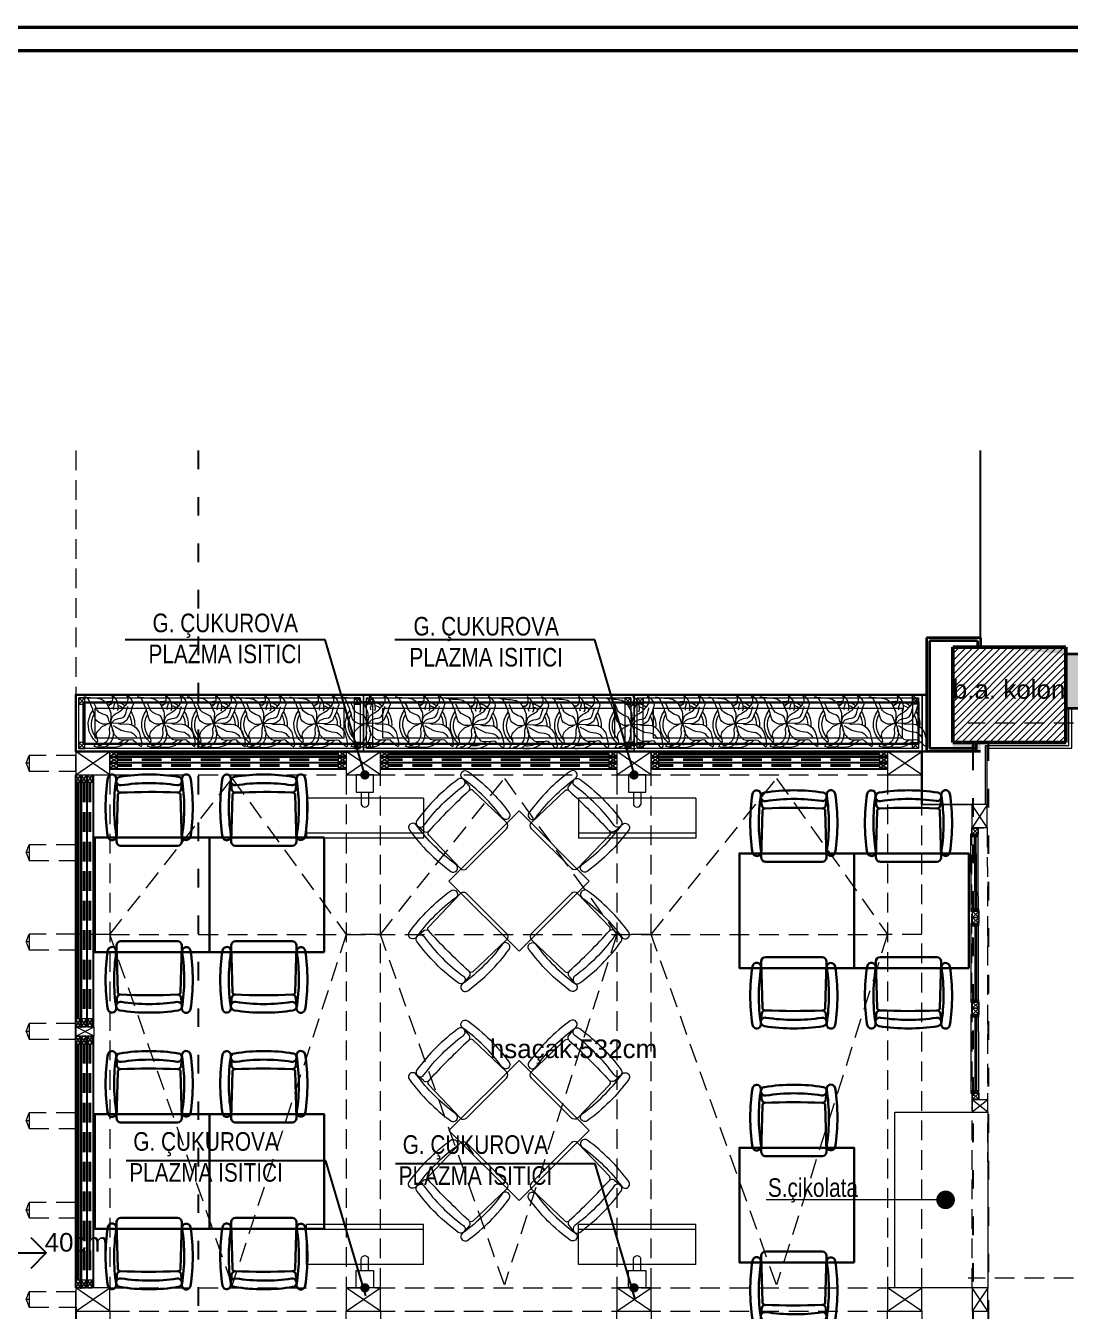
# Model space of a CAD drawing. Header units: millimetres. Extents: x 54215 to 67697, y 23496 to 56611.
# Drawn here: x 55730 to 56404, y 45023 to 45853 of the extents above; entities that cross this region are included whole.
import ezdxf

# ---------------------------------------------------------------- set-up
doc = ezdxf.new("R2010")
doc.units = ezdxf.units.MM
doc.linetypes.add('ACAD_ISO03W100', pattern=[30, 12, -18])
doc.linetypes.add('DASHED', pattern=[19.05, 12.7, -6.35])
for name, color, linetype, lineweight in [('- 0.09', 9, 'Continuous', 9), ('- 0.25', 43, 'Continuous', 25), ('- 0.35', 3, 'Continuous', 35), ('- 0.50', 30, 'Continuous', 50), ('b_ince', 87, 'Continuous', 15), ('no3_cam gorunus on', 142, 'Continuous', 15), ('no3_cam kesit arka', 141, 'Continuous', 18), ('no3_duvar kaplama', 8, 'Continuous', 0), ('no3_duvar mevcut', 4, 'Continuous', 35), ('no3_elektrik işaretleri', 10, 'Continuous', 0), ('no3_kutu profil gorunus', 8, 'Continuous', 0), ('no3_kutuprofil kesit', 74, 'Continuous', 18), ('no3_paslanmaz gorunus arka', 173, 'Continuous', 13), ('no3_tefriş izdüşüm', 87, 'Continuous', 15), ('no3_yazı sıhhi tesisat', 172, 'Continuous', 0), ('no3_yazı tefriş', 152, 'Continuous', 0), ('t_tefriş', 206, 'Continuous', 30)]:
    doc.layers.add(name, color=color, linetype=linetype, lineweight=lineweight)
doc.layers.add('0 rölöve', color=7, linetype='Continuous', true_color=0xf1380e)
for name, color, linetype, lineweight, true_color in [('no3_ahsap kesit on', 7, 'Continuous', 20, 0xfca103), ('no3_alçıpan kesit', 7, 'Continuous', 20, 0xf5003d), ('no3_doğrama kesit', 7, 'Continuous', 18, 0x35355a), ('no3_sandalye masa', 7, 'Continuous', 15, 0x9e0025)]:
    doc.layers.add(name, color=color, linetype=linetype, lineweight=lineweight, true_color=true_color)
doc.layers.add('SIH', color=4, linetype='Continuous')
doc.styles.get("Standard").update_dxf_attribs({"font": 'arial.ttf'})
doc.styles.add('YAZI', font='arial.ttf', dxfattribs={"width": 0.8, "height": 0.6})

# ---------------------------------------------------------------- blocks, each defined once
blk = doc.blocks.new('K-BKLEME')
for p, q in [((-25.7, 45.2), (-26.1, 50.8)), ((25.5, 45.3), (26, 50.9)), ((-25.1, 40.5), (-26, 3.5)), ((26, 3.5), (25, 40.6)), ((-22.5, 0), (22.5, 0))]:
    blk.add_line(p, q)
for points in [[(-26.2, 8.5, -0.077504), (-26.3, 53, 1), (-33, 54, 0.077504), (-33, 7.4, 1)], [(-22.3, 48.3, -0.077504), (22.2, 48.4, 1), (23.2, 55.1, 0.077504), (-23.4, 55.1, 1)], [(26.2, 8.6, 0.077504), (26.1, 53.1, -1), (32.9, 54.1, -0.077504), (32.9, 7.5, -1)]]:
    blk.add_lwpolyline(points, format="xyb", close=True)
for centre, radius, start, end in [((-22.7, 45.5), 3, 184.6945, 272.6484), ((-23.1, 40.4), 2, 92.7197, 178.6168), ((0.1, -459.8), 502.8, 87.4515, 92.6484), ((22.5, 45.5), 3, 267.5228, 355.4767), ((23, 40.5), 2, 1.5543, 87.4515), ((-22.5, 3.5), 3.5, 180.0856, 270.0856), ((22.5, 3.5), 3.5, 270.0856, 0.0856)]:
    blk.add_arc(centre, radius, start, end)
blk = doc.blocks.new('cicek9')
at = {"linetype": 'Continuous'}
for p, q in [((-0.271, 0.123), (-0.274, 0.106)), ((-0.262, 0.141), (-0.271, 0.123)), ((-0.262, 0.123), (-0.262, 0.141)), ((-0.256, 0.106), (-0.262, 0.123)), ((-0.274, 0.106), (-0.274, 0.07)), ((-0.274, 0.07), (-0.271, 0.052)), ((-0.271, 0.052), (-0.262, 0.035)), ((-0.262, 0.035), (-0.244, 0.023)), ((-0.241, 0.085), (-0.256, 0.106)), ((-0.244, 0.023), (-0.226, 0.008)), ((-0.22, 0.073), (-0.241, 0.085)), ((-0.226, 0.008), (-0.209, -0.004)), ((-0.203, 0.067), (-0.22, 0.073)), ((-0.185, 0.064), (-0.203, 0.067)), ((-0.164, 0.058), (-0.185, 0.064)), ((-0.147, 0.052), (-0.164, 0.058)), ((-0.129, 0.055), (-0.147, 0.052)), ((-0.111, 0.055), (-0.129, 0.055)), ((-0.09, 0.058), (-0.111, 0.055)), ((-0.07, 0.058), (-0.09, 0.058)), ((-0.079, -0.042), (-0.008, 0.005)), ((-0.052, 0.055), (-0.07, 0.058)), ((-0.034, 0.044), (-0.052, 0.055)), ((-0.016, 0.029), (-0.034, 0.044)), ((-0.002, 0.011), (-0.016, 0.029)), ((-0.008, 0.005), (-0.002, 0.008)), ((-0.209, -0.004), (-0.191, -0.013)), ((-0.191, -0.013), (-0.155, -0.036)), ((-0.155, -0.036), (-0.135, -0.048)), ((-0.135, -0.048), (-0.096, -0.048)), ((-0.096, -0.048), (-0.079, -0.042))]:
    blk.add_line(p, q, dxfattribs=at)
for points in [[(-0.002, 0.008), (-0.011, 0.026), (-0.04, 0.061), (-0.055, 0.082), (-0.061, 0.1), (-0.064, 0.117), (-0.07, 0.135), (-0.07, 0.153), (-0.073, 0.171), (-0.067, 0.206), (-0.058, 0.224), (-0.052, 0.241), (-0.016, 0.277), (0.001, 0.289), (0.019, 0.304), (0.022, 0.306)], [(0.004, 0.014), (0.001, 0.032), (-0.011, 0.067), (-0.011, 0.085), (-0.002, 0.103), (0.01, 0.12), (0.028, 0.156), (0.031, 0.174), (0.031, 0.191), (0.025, 0.209), (0.019, 0.244), (0.019, 0.25)], [(0.022, 0.306), (0.04, 0.321), (0.043, 0.324)], [(0.028, 0.026), (0.046, 0.035), (0.063, 0.047), (0.075, 0.067), (0.084, 0.085), (0.09, 0.103), (0.09, 0.12), (0.078, 0.156), (0.069, 0.174), (0.066, 0.191), (0.057, 0.209), (0.052, 0.244), (0.046, 0.262), (0.04, 0.298), (0.04, 0.315), (0.049, 0.333), (0.063, 0.345)], [(-0.117, 0.07), (-0.135, 0.082), (-0.147, 0.103), (-0.155, 0.12), (-0.161, 0.138), (-0.164, 0.156), (-0.164, 0.177), (-0.161, 0.194), (-0.152, 0.212), (-0.149, 0.194), (-0.135, 0.177), (-0.117, 0.159), (-0.099, 0.153), (-0.081, 0.15), (-0.079, 0.15)], [(-0.093, 0.094), (-0.099, 0.112), (-0.117, 0.123), (-0.135, 0.138), (-0.147, 0.153)], [(-0.011, 0.011), (-0.046, 0.017), (-0.064, 0.014), (-0.084, 0.008), (-0.102, -0.001), (-0.12, -0.007), (-0.138, -0.007), (-0.155, 0.002), (-0.173, 0.014), (-0.191, 0.029), (-0.209, 0.041), (-0.212, 0.047)], [(0.241, -0.072), (0.223, -0.063), (0.205, -0.06), (0.188, -0.054), (0.179, -0.036), (0.167, -0.001), (0.149, 0.014), (0.131, 0.023), (0.078, 0.032), (0.043, 0.026), (0.025, 0.026), (0.004, 0.014), (-0.005, 0.008)], [(0.001, 0.008), (0.007, -0.013), (0.025, -0.066), (0.055, -0.101), (0.072, -0.116), (0.09, -0.125), (0.108, -0.131), (0.128, -0.134), (0.146, -0.137), (0.167, -0.131), (0.185, -0.122), (0.202, -0.107), (0.223, -0.092), (0.238, -0.075), (0.241, -0.072)], [(0.004, 0.011), (0.022, -0.007), (0.04, -0.021), (0.063, -0.057), (0.081, -0.075), (0.099, -0.089), (0.117, -0.098), (0.134, -0.101), (0.188, -0.101), (0.205, -0.089), (0.205, -0.086)], [(-0.055, -0.027), (-0.07, -0.045), (-0.123, -0.081), (-0.141, -0.098), (-0.155, -0.119), (-0.164, -0.154), (-0.164, -0.199), (-0.152, -0.234), (-0.144, -0.252), (-0.138, -0.27), (-0.12, -0.305), (-0.105, -0.317)], [(-0.008, -0.018), (-0.016, -0.039), (-0.043, -0.092), (-0.055, -0.11), (-0.073, -0.128), (-0.09, -0.143), (-0.105, -0.16), (-0.114, -0.178), (-0.117, -0.196), (-0.12, -0.216), (-0.117, -0.228)], [(-0.105, -0.32), (-0.096, -0.299), (-0.093, -0.281), (-0.081, -0.246), (-0.081, -0.228), (-0.064, -0.213), (-0.046, -0.205), (0.007, -0.169), (0.022, -0.151), (0.025, -0.134), (0.028, -0.113), (0.031, -0.095), (0.028, -0.078), (0.025, -0.057), (0.022, -0.045)]]:
    blk.add_lwpolyline(points, dxfattribs=at)
for radius, start, end in [(0.209, 139.964, 161.4683), (0.209, 109.0007, 126.8665), (0.181, 113.3714, 122.6233), (0.209, 343.7977, 72.6985), (0.181, 349.1696, 66.1695), (0.181, 144.587, 160.5864), (0.209, 180.9322, 220.3045), (0.181, 186.2472, 216.0298), (0.209, 257.5002, 320.8039), (0.181, 266.71, 312.8028)]:
    blk.add_arc((0, 0), radius, start, end, dxfattribs=at)
blk = doc.blocks.new('plan girişblok')
at = {"layer": '- 0.09'}
h = blk.add_hatch(dxfattribs=at)
h.set_pattern_fill('ANSI31', color=256)
h.set_pattern_definition([(45, (2446.458, 1691.4684), (-2.245064, 2.245064), [])])
h.paths.add_polyline_path([(3742.07, 3361.46), (3669.07, 3361.46), (3669.07, 3299.96), (3742.07, 3299.96)])
h.paths.add_polyline_path([(4427.57, 3356.96), (4354.07, 3356.96), (4354.07, 3295.46), (4427.57, 3295.46)])
h.paths.add_polyline_path([(5009.07, 3355.96), (4935.57, 3355.96), (4935.57, 3294.46), (5009.07, 3294.46)])
h.paths.add_polyline_path([(5006.07, 2568.46), (4933.07, 2568.46), (4933.07, 2506.96), (5006.07, 2506.96)])
h.paths.add_polyline_path([(4427.57, 2569.46), (4354.57, 2569.46), (4354.57, 2507.96), (4427.57, 2507.96)])
h.paths.add_polyline_path([(3742.07, 2563.46), (3669.07, 2563.46), (3669.07, 2501.96), (3742.07, 2501.96)])
at = {"layer": 'no3_duvar kaplama'}
h = blk.add_hatch(color=256, dxfattribs=at)
h.dxf.hatch_style = 1
h.paths.add_polyline_path([(3669.07, 2563.46), (3687.07, 2563.46), (3669.07, 2563.46), (3669.07, 2501.96), (3687.07, 2501.96), (5226.73, 2507.87), (5230.28, 3355.96), (3742.07, 3356.96), (3687.07, 3361.46), (3669.07, 3361.46), (3669.07, 3293.96), (3687.07, 3293.96), (3687.07, 3299.96), (3669.07, 3299.96), (3669.07, 3361.46), (3742.07, 3361.46), (3742.07, 3321.96), (4354.07, 3321.96), (4354.07, 3356.96), (4427.57, 3356.96), (4427.57, 3322.96), (4935.57, 3322.96), (4935.57, 3355.96), (5009.07, 3355.96), (5009.07, 3318.96), (5144.57, 3318.96), (5144.57, 3310.46), (5191.07, 3310.46), (5191.07, 2572.96), (5169.13, 2572.96), (5169.13, 2538.46), (5006.07, 2538.46), (5006.07, 2506.96), (4933.07, 2506.96), (4933.07, 2538.46), (4427.57, 2538.46), (4427.57, 2507.96), (4354.57, 2507.96), (4354.57, 2538.46), (3742.07, 2538.46), (3742.07, 2501.96), (3669.07, 2501.96)])
h.paths.add_polyline_path([(5191.07, 2684.86), (5191.07, 2661.57), (5203.3, 2661.57), (5203.3, 2684.86)], flags=17)
at = {"layer": '- 0.35'}
for p, q in [((3687.07, 3367.46), (3652.07, 3367.46)), ((3652.07, 3367.46), (3652.07, 3293.96)), ((3685.07, 3365.46), (3654.07, 3365.46)), ((3654.07, 3365.46), (3654.07, 3295.96)), ((3685.07, 3365.46), (3685.07, 3361.46)), ((3687.07, 3367.46), (3687.07, 3361.46)), ((3687.07, 3293.96), (3652.07, 3293.96)), ((3685.07, 3295.96), (3654.07, 3295.96)), ((3682.24, 3299.96), (3682.24, 3295.96)), ((3682.24, 3293.96), (3682.24, 3297.96)), ((3684.24, 3299.96), (3684.24, 3293.96))]:
    blk.add_line(p, q, dxfattribs=at)
at = {"layer": '- 0.50'}
for p, q in [((3742.07, 3361.46), (3669.07, 3361.46)), ((3669.07, 3299.96), (3669.07, 3361.46)), ((3742.07, 3299.96), (3742.07, 3361.46)), ((3742.07, 3299.96), (3742.07, 3361.46)), ((3742.07, 3299.96), (3669.07, 3299.96)), ((3742.07, 3299.96), (3669.07, 3299.96))]:
    blk.add_line(p, q, dxfattribs=at)
for p, q in [((3649.07, 3259.96), (3649.07, 3293.96)), ((3125.07, 3290.96), (3125.07, 3290.16)), ((3299.74, 3290.96), (3299.74, 3290.16)), ((3474.4, 3290.96), (3474.4, 3290.16)), ((3103.07, 2947.96), (3103.07, 3278.96)), ((3106.07, 3116.46), (3106.87, 3116.46)), ((3106.07, 3105.46), (3106.87, 3105.46)), ((3106.07, 2947.96), (3106.87, 2947.96)), ((3103.07, 2935.46), (3103.07, 2581.96))]:
    blk.add_line(p, q)
at = {"layer": '0 rölöve'}
for p, q in [((3687.07, 3367.46), (3687.07, 3488.29)), ((2992.4, 2970.46), (3084.07, 2970.46))]:
    blk.add_line(p, q, dxfattribs=at)
blk.add_lwpolyline([(3074.07, 2980.46), (3084.07, 2970.46), (3074.07, 2960.46)], dxfattribs=at)
at = {"layer": 'no3_ahsap kesit on'}
for points in [[(3691.4, 3297.96), (3744.07, 3297.96), (3744.07, 3321.96)], [(3691.4, 3296.16), (3745.87, 3296.16), (3745.87, 3321.96)]]:
    blk.add_lwpolyline(points, dxfattribs=at)
at = {"layer": 'no3_alçıpan kesit'}
for p, q in [((3690.2, 3259.96), (3690.2, 3297.96)), ((3690.2, 3297.96), (3691.4, 3297.96)), ((3691.4, 3259.96), (3691.4, 3297.96))]:
    blk.add_line(p, q, dxfattribs=at)
at = {"layer": 'no3_cam gorunus on'}
for p, q in [((3683.04, 3240.66), (3683.37, 3190.99)), ((3683.54, 3240.66), (3683.87, 3190.99)), ((3684.04, 3240.66), (3684.37, 3190.99)), ((3683.37, 3182.99), (3683.37, 3132.33)), ((3683.87, 3182.99), (3683.87, 3132.33)), ((3684.37, 3182.99), (3684.37, 3132.33)), ((3683.37, 3124.33), (3683.37, 3073.66)), ((3683.87, 3124.33), (3683.87, 3073.66)), ((3684.37, 3124.33), (3684.37, 3073.66))]:
    blk.add_line(p, q, dxfattribs=at)
at = {"layer": 'no3_cam kesit arka'}
for p, q in [((3272.74, 3292.96), (3130.07, 3292.96)), ((3272.74, 3292.46), (3130.07, 3292.46)), ((3272.74, 3291.96), (3130.07, 3291.96)), ((3447.4, 3292.96), (3304.74, 3292.96)), ((3447.4, 3292.46), (3304.74, 3292.46)), ((3447.4, 3291.96), (3304.74, 3291.96)), ((3622.07, 3292.96), (3479.4, 3292.96)), ((3622.07, 3292.46), (3479.4, 3292.46)), ((3622.07, 3291.96), (3479.4, 3291.96)), ((3104.07, 3273.96), (3104.07, 3121.46)), ((3104.57, 3273.96), (3104.57, 3121.46)), ((3105.07, 3273.96), (3105.07, 3121.46)), ((3104.07, 3105.46), (3104.07, 2952.96)), ((3104.57, 3105.46), (3104.57, 2952.96)), ((3105.07, 3105.46), (3105.07, 2952.96))]:
    blk.add_line(p, q, dxfattribs=at)
at = {"layer": 'no3_cam kesit arka', "linetype": 'DASHED'}
for p, q in [((3272.74, 3289.16), (3130.07, 3289.16)), ((3272.74, 3288.66), (3130.07, 3288.66)), ((3272.74, 3288.16), (3130.07, 3288.16)), ((3272.74, 3285.37), (3130.07, 3285.37)), ((3447.4, 3289.16), (3304.74, 3289.16)), ((3447.4, 3288.66), (3304.74, 3288.66)), ((3447.4, 3288.16), (3304.74, 3288.16)), ((3447.4, 3285.37), (3304.74, 3285.37)), ((3622.07, 3289.16), (3479.4, 3289.16)), ((3622.07, 3288.66), (3479.4, 3288.66)), ((3622.07, 3288.16), (3479.4, 3288.16)), ((3622.07, 3285.37), (3479.4, 3285.37)), ((3272.74, 3284.87), (3130.07, 3284.87)), ((3272.74, 3284.37), (3130.07, 3284.37)), ((3447.4, 3284.87), (3304.74, 3284.87)), ((3447.4, 3284.37), (3304.74, 3284.37)), ((3622.07, 3284.87), (3479.4, 3284.87)), ((3622.07, 3284.37), (3479.4, 3284.37)), ((3107.87, 3273.96), (3107.87, 3121.46)), ((3108.37, 3273.96), (3108.37, 3121.46)), ((3108.87, 3273.96), (3108.87, 3121.46)), ((3111.66, 3273.96), (3111.66, 3121.46)), ((3112.16, 3273.96), (3112.16, 3121.46)), ((3112.66, 3273.96), (3112.66, 3121.46)), ((3107.87, 3105.46), (3107.87, 2952.96)), ((3108.37, 3105.46), (3108.37, 2952.96)), ((3108.87, 3105.46), (3108.87, 2952.96)), ((3111.66, 3105.46), (3111.66, 2952.96)), ((3112.16, 3105.46), (3112.16, 2952.96)), ((3112.66, 3105.46), (3112.66, 2952.96))]:
    blk.add_line(p, q, dxfattribs=at)
at = {"layer": 'no3_doğrama kesit'}
blk.add_line((3688.9, 3244.66), (3683.9, 3244.66), dxfattribs=at)
at = {"layer": 'no3_duvar kaplama', "linetype": 'DASHED'}
for p, q in [((3103.07, 3488.29), (3103.07, 2375.13)), ((3125.07, 3293.96), (3627.07, 3293.96)), ((3071.07, 3286.46), (3073.07, 3291.46)), ((3073.07, 3286.46), (3071.07, 3286.46)), ((3073.07, 3286.46), (3071.07, 3286.46)), ((3071.07, 3286.46), (3073.07, 3281.46)), ((3125.07, 3278.96), (3125.07, 2947.96)), ((3125.07, 3278.96), (3627.07, 3278.96)), ((3277.74, 3278.96), (3277.74, 2947.96)), ((3299.74, 2947.96), (3299.74, 3278.96)), ((3452.4, 3278.96), (3452.4, 2947.96)), ((3474.4, 2947.96), (3474.4, 3278.96)), ((3627.07, 3278.96), (3627.07, 2947.96)), ((3649.07, 2947.96), (3649.07, 3278.96)), ((3125.07, 3175.96), (3204.13, 3276.67)), ((3204.13, 3276.67), (3277.74, 3175.96)), ((3299.74, 3175.96), (3379.79, 3276.67)), ((3379.79, 3276.67), (3452.4, 3175.96)), ((3474.4, 3175.96), (3555.46, 3276.67)), ((3555.46, 3276.67), (3627.07, 3175.96)), ((3071.07, 3228.79), (3073.07, 3233.79)), ((3073.07, 3228.79), (3071.07, 3228.79)), ((3073.07, 3228.79), (3071.07, 3228.79)), ((3071.07, 3228.79), (3073.07, 3223.79)), ((3071.07, 3171.13), (3073.07, 3176.13)), ((3073.07, 3171.13), (3071.07, 3171.13)), ((3073.07, 3171.13), (3071.07, 3171.13)), ((3071.07, 3171.13), (3073.07, 3166.13)), ((3125.07, 3175.96), (3103.07, 3175.96)), ((3125.07, 3175.96), (3627.07, 3175.96)), ((3204.1, 2949.83), (3125.07, 3175.96)), ((3277.74, 3175.96), (3204.1, 2949.83)), ((3299.74, 3175.96), (3277.74, 3175.96)), ((3379.77, 2949.83), (3299.74, 3175.96)), ((3452.4, 3175.96), (3379.77, 2949.83)), ((3474.4, 3175.96), (3452.4, 3175.96)), ((3555.44, 2949.83), (3474.4, 3175.96)), ((3627.07, 3175.96), (3555.44, 2949.83)), ((3649.07, 3175.96), (3627.07, 3175.96)), ((3071.07, 3113.46), (3073.07, 3118.46)), ((3073.07, 3113.46), (3071.07, 3113.46)), ((3073.07, 3113.46), (3071.07, 3113.46)), ((3071.07, 3113.46), (3073.07, 3108.46)), ((3071.07, 3055.79), (3073.07, 3060.79)), ((3073.07, 3055.79), (3071.07, 3055.79)), ((3073.07, 3055.79), (3071.07, 3055.79)), ((3071.07, 3055.79), (3073.07, 3050.79)), ((3071.07, 2998.13), (3073.07, 3003.13)), ((3073.07, 2998.13), (3071.07, 2998.13)), ((3073.07, 2998.13), (3071.07, 2998.13)), ((3071.07, 2998.13), (3073.07, 2993.13)), ((3071.07, 2940.46), (3073.07, 2945.46)), ((3125.07, 2947.96), (3627.07, 2947.96)), ((3073.07, 2940.46), (3071.07, 2940.46)), ((3073.07, 2940.46), (3071.07, 2940.46)), ((3071.07, 2940.46), (3073.07, 2935.46)), ((3125.07, 2932.96), (3627.07, 2932.96)), ((3125.07, 2932.96), (3125.07, 2584.46)), ((3277.74, 2584.46), (3277.74, 2932.96)), ((3299.74, 2932.96), (3299.74, 2584.46)), ((3452.4, 2584.46), (3452.4, 2932.96)), ((3474.4, 2932.96), (3474.4, 2584.46)), ((3627.07, 2584.46), (3627.07, 2932.96)), ((3649.07, 2932.96), (3649.07, 2586.46))]:
    blk.add_line(p, q, dxfattribs=at)
for points in [[(3073.07, 3281.46), (3103.07, 3281.46), (3103.07, 3291.46), (3073.07, 3291.46)], [(3073.07, 3223.79), (3103.07, 3223.79), (3103.07, 3233.79), (3073.07, 3233.79)], [(3073.07, 3166.13), (3103.07, 3166.13), (3103.07, 3176.13), (3073.07, 3176.13)], [(3073.07, 3108.46), (3103.07, 3108.46), (3103.07, 3118.46), (3073.07, 3118.46)], [(3073.07, 3050.79), (3103.07, 3050.79), (3103.07, 3060.79), (3073.07, 3060.79)], [(3073.07, 2993.13), (3103.07, 2993.13), (3103.07, 3003.13), (3073.07, 3003.13)], [(3073.07, 2935.46), (3103.07, 2935.46), (3103.07, 2945.46), (3073.07, 2945.46)]]:
    blk.add_lwpolyline(points, close=True, dxfattribs=at)
at = {"layer": 'no3_duvar mevcut'}
for p, q in [((4354.07, 3356.96), (3742.07, 3356.96)), ((3742.07, 3321.96), (4354.07, 3321.96))]:
    blk.add_line(p, q, dxfattribs=at)
at = {"layer": 'no3_kutu profil gorunus'}
for p, q in [((3109.07, 3324.71), (3109.07, 3299.96)), ((3282.74, 3324.71), (3282.74, 3299.96)), ((3277.74, 3290.86), (3125.07, 3290.86)), ((3277.74, 3290.26), (3125.07, 3290.26)), ((3125.07, 3287.16), (3130.07, 3290.16)), ((3130.07, 3287.16), (3125.07, 3290.16)), ((3277.74, 3287.06), (3125.07, 3287.06)), ((3277.74, 3286.47), (3125.07, 3286.47)), ((3125.07, 3286.37), (3130.07, 3283.37)), ((3130.07, 3286.37), (3125.07, 3283.37)), ((3277.74, 3287.16), (3272.74, 3290.16)), ((3272.74, 3287.16), (3277.74, 3290.16)), ((3277.74, 3286.37), (3272.74, 3283.37)), ((3272.74, 3286.37), (3277.74, 3283.37)), ((3452.4, 3290.86), (3299.74, 3290.86)), ((3452.4, 3290.26), (3299.74, 3290.26)), ((3299.74, 3287.16), (3304.74, 3290.16)), ((3304.74, 3287.16), (3299.74, 3290.16)), ((3452.4, 3287.06), (3299.74, 3287.06)), ((3452.4, 3286.47), (3299.74, 3286.47)), ((3299.74, 3286.37), (3304.74, 3283.37)), ((3304.74, 3286.37), (3299.74, 3283.37)), ((3452.4, 3287.16), (3447.4, 3290.16)), ((3447.4, 3287.16), (3452.4, 3290.16)), ((3452.4, 3286.37), (3447.4, 3283.37)), ((3447.4, 3286.37), (3452.4, 3283.37)), ((3627.07, 3290.86), (3474.4, 3290.86)), ((3627.07, 3290.26), (3474.4, 3290.26)), ((3474.4, 3287.16), (3479.4, 3290.16)), ((3479.4, 3287.16), (3474.4, 3290.16)), ((3627.07, 3287.06), (3474.4, 3287.06)), ((3627.07, 3286.47), (3474.4, 3286.47)), ((3474.4, 3286.37), (3479.4, 3283.37)), ((3479.4, 3286.37), (3474.4, 3283.37)), ((3627.07, 3287.16), (3622.07, 3290.16)), ((3622.07, 3287.16), (3627.07, 3290.16)), ((3627.07, 3286.37), (3622.07, 3283.37)), ((3622.07, 3286.37), (3627.07, 3283.37)), ((3106.17, 3278.96), (3106.17, 3116.46)), ((3106.77, 3278.96), (3106.77, 3116.46)), ((3109.87, 3278.96), (3106.87, 3273.96)), ((3109.87, 3273.96), (3106.87, 3278.96)), ((3109.97, 3278.96), (3109.97, 3116.46)), ((3110.56, 3278.96), (3110.56, 3116.46)), ((3110.66, 3278.96), (3113.66, 3273.96)), ((3110.66, 3273.96), (3113.66, 3278.96)), ((3114.07, 3278.96), (3114.07, 3116.46)), ((3114.66, 3278.96), (3114.66, 3116.46)), ((3277.74, 3282.96), (3125.07, 3282.96)), ((3277.74, 3282.37), (3125.07, 3282.37)), ((3452.4, 3282.96), (3299.74, 3282.96)), ((3452.4, 3282.37), (3299.74, 3282.37)), ((3627.07, 3282.96), (3474.4, 3282.96)), ((3627.07, 3282.37), (3474.4, 3282.37)), ((3685.54, 3244.66), (3681.54, 3244.66)), ((3685.87, 3069.66), (3685.54, 3244.66)), ((3680.54, 3239.16), (3680.87, 3192.49)), ((3680.87, 3181.49), (3680.87, 3133.83)), ((3109.87, 3116.46), (3106.87, 3121.46)), ((3109.87, 3121.46), (3106.87, 3116.46)), ((3110.66, 3116.46), (3113.66, 3121.46)), ((3110.66, 3121.46), (3113.66, 3116.46)), ((3680.87, 3122.83), (3680.87, 3075.16)), ((3106.17, 3110.46), (3106.17, 2947.96)), ((3106.77, 3110.46), (3106.77, 2947.96)), ((3109.87, 3105.46), (3106.87, 3110.46)), ((3109.87, 3110.46), (3106.87, 3105.46)), ((3109.97, 3110.46), (3109.97, 2947.96)), ((3110.56, 3110.46), (3110.56, 2947.96)), ((3110.66, 3105.46), (3113.66, 3110.46)), ((3110.66, 3110.46), (3113.66, 3105.46)), ((3114.07, 3110.46), (3114.07, 2947.96)), ((3114.66, 3110.46), (3114.66, 2947.96)), ((3681.87, 3069.66), (3685.87, 3069.66)), ((3109.87, 2947.96), (3106.87, 2952.96)), ((3109.87, 2952.96), (3106.87, 2947.96)), ((3110.66, 2947.96), (3113.66, 2952.96)), ((3110.66, 2952.96), (3113.66, 2947.96))]:
    blk.add_line(p, q, dxfattribs=at)
at = {"layer": 'no3_kutu profil gorunus', "linetype": 'DASHED'}
for p, q in [((3681.74, 2947.96), (3681.4, 3244.96)), ((3691.4, 3244.96), (3691.74, 2947.96))]:
    blk.add_line(p, q, dxfattribs=at)
at = {"layer": 'no3_kutu profil gorunus'}
for points in [[(3103.07, 3330.71), (3288.74, 3330.71), (3288.74, 3293.96), (3103.07, 3293.96)], [(3105.07, 3328.71), (3286.74, 3328.71), (3286.74, 3295.96), (3105.07, 3295.96)], [(3288.74, 3330.71), (3463.4, 3330.71), (3463.4, 3293.96), (3288.74, 3293.96)], [(3290.74, 3328.71), (3461.4, 3328.71), (3461.4, 3295.96), (3290.74, 3295.96)], [(3463.4, 3330.71), (3649.07, 3330.71), (3649.07, 3293.96), (3463.4, 3293.96)], [(3465.4, 3328.71), (3647.07, 3328.71), (3647.07, 3295.96), (3465.4, 3295.96)], [(3125.07, 3293.96), (3277.74, 3293.96), (3277.74, 3282.37), (3125.07, 3282.37)], [(3299.74, 3293.96), (3452.4, 3293.96), (3452.4, 3282.37), (3299.74, 3282.37)], [(3474.4, 3293.96), (3627.07, 3293.96), (3627.07, 3282.37), (3474.4, 3282.37)], [(3125.07, 3287.16), (3130.07, 3287.16), (3130.07, 3290.16), (3125.07, 3290.16)], [(3125.07, 3283.37), (3130.07, 3283.37), (3130.07, 3286.37), (3125.07, 3286.37)], [(3277.74, 3287.16), (3272.74, 3287.16), (3272.74, 3290.16), (3277.74, 3290.16)], [(3277.74, 3283.37), (3272.74, 3283.37), (3272.74, 3286.37), (3277.74, 3286.37)], [(3299.74, 3287.16), (3304.74, 3287.16), (3304.74, 3290.16), (3299.74, 3290.16)], [(3299.74, 3283.37), (3304.74, 3283.37), (3304.74, 3286.37), (3299.74, 3286.37)], [(3452.4, 3287.16), (3447.4, 3287.16), (3447.4, 3290.16), (3452.4, 3290.16)], [(3452.4, 3283.37), (3447.4, 3283.37), (3447.4, 3286.37), (3452.4, 3286.37)], [(3474.4, 3287.16), (3479.4, 3287.16), (3479.4, 3290.16), (3474.4, 3290.16)], [(3474.4, 3283.37), (3479.4, 3283.37), (3479.4, 3286.37), (3474.4, 3286.37)], [(3627.07, 3287.16), (3622.07, 3287.16), (3622.07, 3290.16), (3627.07, 3290.16)], [(3627.07, 3283.37), (3622.07, 3283.37), (3622.07, 3286.37), (3627.07, 3286.37)], [(3103.07, 3116.46), (3103.07, 3278.96), (3114.66, 3278.96), (3114.66, 3116.46)], [(3109.87, 3278.96), (3109.87, 3273.96), (3106.87, 3273.96), (3106.87, 3278.96)], [(3113.66, 3278.96), (3113.66, 3273.96), (3110.66, 3273.96), (3110.66, 3278.96)], [(3109.87, 3116.46), (3109.87, 3121.46), (3106.87, 3121.46), (3106.87, 3116.46)], [(3113.66, 3116.46), (3113.66, 3121.46), (3110.66, 3121.46), (3110.66, 3116.46)], [(3103.07, 2947.96), (3103.07, 3110.46), (3114.66, 3110.46), (3114.66, 2947.96)], [(3109.87, 3105.46), (3109.87, 3110.46), (3106.87, 3110.46), (3106.87, 3105.46)], [(3113.66, 3105.46), (3113.66, 3110.46), (3110.66, 3110.46), (3110.66, 3105.46)], [(3109.87, 2947.96), (3109.87, 2952.96), (3106.87, 2952.96), (3106.87, 2947.96)], [(3113.66, 2947.96), (3113.66, 2952.96), (3110.66, 2952.96), (3110.66, 2947.96)]]:
    blk.add_lwpolyline(points, close=True, dxfattribs=at)
at = {"layer": 'no3_kutuprofil kesit'}
for p, q in [((3105.07, 3324.71), (3109.07, 3328.71)), ((3109.07, 3324.71), (3105.07, 3328.71)), ((3282.74, 3324.71), (3286.74, 3328.71)), ((3286.74, 3324.71), (3282.74, 3328.71)), ((3294.74, 3324.71), (3290.74, 3328.71)), ((3290.74, 3324.71), (3294.74, 3328.71)), ((3457.4, 3324.71), (3461.4, 3328.71)), ((3461.4, 3324.71), (3457.4, 3328.71)), ((3469.4, 3324.71), (3465.41, 3328.71)), ((3465.41, 3324.71), (3469.4, 3328.71)), ((3647.07, 3324.71), (3643.07, 3328.71)), ((3643.07, 3324.71), (3647.07, 3328.71)), ((3125.07, 3278.96), (3103.07, 3293.96)), ((3103.07, 3278.96), (3125.07, 3293.96)), ((3105.07, 3295.96), (3109.07, 3299.96)), ((3109.07, 3295.96), (3105.07, 3299.96)), ((3130.07, 3290.96), (3125.07, 3293.96)), ((3125.07, 3290.96), (3130.07, 3293.96)), ((3272.74, 3290.96), (3277.74, 3293.96)), ((3277.74, 3290.96), (3272.74, 3293.96)), ((3299.74, 3278.96), (3277.74, 3293.96)), ((3277.74, 3278.96), (3299.74, 3293.96)), ((3282.74, 3295.96), (3286.74, 3299.96)), ((3286.74, 3295.96), (3282.74, 3299.96)), ((3294.74, 3295.96), (3290.74, 3299.96)), ((3290.74, 3295.96), (3294.74, 3299.96)), ((3304.74, 3290.96), (3299.74, 3293.96)), ((3299.74, 3290.96), (3304.74, 3293.96)), ((3447.4, 3290.96), (3452.4, 3293.96)), ((3452.4, 3290.96), (3447.4, 3293.96)), ((3474.4, 3278.96), (3452.4, 3293.96)), ((3452.4, 3278.96), (3474.4, 3293.96)), ((3457.4, 3295.96), (3461.4, 3299.96)), ((3461.4, 3295.96), (3457.4, 3299.96)), ((3469.4, 3295.96), (3465.4, 3299.96)), ((3465.4, 3295.96), (3469.4, 3299.96)), ((3479.4, 3290.96), (3474.4, 3293.96)), ((3474.4, 3290.96), (3479.4, 3293.96)), ((3622.07, 3290.96), (3627.07, 3293.96)), ((3627.07, 3290.96), (3622.07, 3293.96)), ((3649.07, 3278.96), (3627.07, 3293.96)), ((3627.07, 3278.96), (3649.07, 3293.96)), ((3647.07, 3295.96), (3643.07, 3299.96)), ((3643.07, 3295.96), (3647.07, 3299.96)), ((3106.07, 3273.96), (3103.07, 3278.96)), ((3106.07, 3278.96), (3103.07, 3273.96)), ((3649.07, 3259.96), (3680.87, 3259.96)), ((3691.4, 3244.96), (3681.4, 3259.96)), ((3691.4, 3259.66), (3681.4, 3244.66)), ((3681.54, 3244.66), (3685.54, 3240.66)), ((3681.54, 3240.66), (3685.54, 3244.66)), ((3680.54, 3240.66), (3683.04, 3239.16)), ((3680.54, 3239.16), (3683.04, 3240.66)), ((3684.04, 3240.66), (3685.54, 3239.16)), ((3684.04, 3239.16), (3685.54, 3240.66)), ((3680.87, 3192.49), (3683.37, 3190.99)), ((3680.87, 3190.99), (3683.37, 3192.49)), ((3681.87, 3190.99), (3685.87, 3186.99)), ((3681.87, 3186.99), (3685.87, 3190.99)), ((3685.87, 3186.99), (3681.87, 3186.99)), ((3681.87, 3186.99), (3685.87, 3182.99)), ((3681.87, 3182.99), (3685.87, 3186.99)), ((3684.37, 3192.49), (3685.87, 3190.99)), ((3684.37, 3190.99), (3685.87, 3192.49)), ((3680.87, 3182.99), (3683.37, 3181.49)), ((3680.87, 3181.49), (3683.37, 3182.99)), ((3685.87, 3182.99), (3681.87, 3182.99)), ((3684.37, 3182.99), (3685.87, 3181.49)), ((3684.37, 3181.49), (3685.87, 3182.99)), ((3680.87, 3133.83), (3683.37, 3132.33)), ((3680.87, 3132.33), (3683.37, 3133.83)), ((3681.87, 3132.33), (3685.87, 3128.33)), ((3681.87, 3128.33), (3685.87, 3132.33)), ((3685.87, 3128.33), (3681.87, 3128.33)), ((3685.87, 3128.33), (3681.87, 3128.33)), ((3681.87, 3128.33), (3685.87, 3124.33)), ((3681.87, 3124.33), (3685.87, 3128.33)), ((3684.37, 3133.83), (3685.87, 3132.33)), ((3684.37, 3132.33), (3685.87, 3133.83)), ((3106.07, 3121.46), (3103.07, 3116.46)), ((3106.07, 3116.46), (3103.07, 3121.46)), ((3680.87, 3124.33), (3683.37, 3122.83)), ((3680.87, 3122.83), (3683.37, 3124.33)), ((3685.87, 3124.33), (3681.87, 3124.33)), ((3684.37, 3124.33), (3685.87, 3122.83)), ((3684.37, 3122.83), (3685.87, 3124.33)), ((3115.07, 3110.46), (3103.07, 3116.46)), ((3103.07, 3110.46), (3115.07, 3116.46)), ((3106.07, 3110.46), (3103.07, 3105.46)), ((3106.07, 3105.46), (3103.07, 3110.46)), ((3680.87, 3075.16), (3683.37, 3073.66)), ((3680.87, 3073.66), (3683.37, 3075.16)), ((3681.87, 3073.66), (3685.87, 3069.66)), ((3681.87, 3069.66), (3685.87, 3073.66)), ((3685.87, 3069.66), (3681.87, 3069.66)), ((3684.37, 3075.16), (3685.87, 3073.66)), ((3684.37, 3073.66), (3685.87, 3075.16)), ((3691.74, 3069.31), (3681.74, 3061.31)), ((3691.74, 3061.31), (3681.74, 3069.31)), ((3106.07, 2952.96), (3103.07, 2947.96)), ((3106.07, 2947.96), (3103.07, 2952.96)), ((3125.07, 2932.96), (3103.07, 2947.96)), ((3103.07, 2932.96), (3125.07, 2947.96)), ((3299.74, 2932.96), (3277.74, 2947.96)), ((3277.74, 2932.96), (3299.74, 2947.96)), ((3474.4, 2932.96), (3452.4, 2947.96)), ((3452.4, 2932.96), (3474.4, 2947.96)), ((3649.07, 2932.96), (3627.07, 2947.96)), ((3627.07, 2932.96), (3649.07, 2947.96)), ((3691.74, 2947.96), (3681.74, 2932.96)), ((3691.74, 2932.96), (3681.74, 2947.96))]:
    blk.add_line(p, q, dxfattribs=at)
for points in [[(3105.07, 3324.71), (3109.07, 3324.71), (3109.07, 3328.71), (3105.07, 3328.71)], [(3109.07, 3328.71), (3282.74, 3328.71), (3282.74, 3295.96), (3109.07, 3295.96)], [(3282.74, 3324.71), (3286.74, 3324.71), (3286.74, 3328.71), (3282.74, 3328.71)], [(3294.74, 3324.71), (3290.74, 3324.71), (3290.74, 3328.71), (3294.74, 3328.71)], [(3294.74, 3328.71), (3457.4, 3328.71), (3457.4, 3295.96), (3294.74, 3295.96)], [(3457.4, 3324.71), (3461.4, 3324.71), (3461.4, 3328.71), (3457.4, 3328.71)], [(3469.4, 3324.71), (3465.41, 3324.71), (3465.41, 3328.71), (3469.4, 3328.71)], [(3469.4, 3328.71), (3643.07, 3328.71), (3643.07, 3295.96), (3469.4, 3295.96)], [(3647.07, 3324.71), (3643.07, 3324.71), (3643.07, 3328.71), (3647.07, 3328.71)], [(3115.67, 3322.11), (3276.14, 3322.11), (3276.14, 3302.56), (3115.67, 3302.56)], [(3301.34, 3322.11), (3450.8, 3322.11), (3450.8, 3302.56), (3301.34, 3302.56)], [(3476, 3322.11), (3636.47, 3322.11), (3636.47, 3302.56), (3476, 3302.56)], [(3103.07, 3278.96), (3125.07, 3278.96), (3125.07, 3293.96), (3103.07, 3293.96)], [(3105.07, 3295.96), (3109.07, 3295.96), (3109.07, 3299.96), (3105.07, 3299.96)], [(3125.07, 3290.96), (3130.07, 3290.96), (3130.07, 3293.96), (3125.07, 3293.96)], [(3277.74, 3290.96), (3272.74, 3290.96), (3272.74, 3293.96), (3277.74, 3293.96)], [(3277.74, 3278.96), (3299.74, 3278.96), (3299.74, 3293.96), (3277.74, 3293.96)], [(3282.74, 3295.96), (3286.74, 3295.96), (3286.74, 3299.96), (3282.74, 3299.96)], [(3294.74, 3295.96), (3290.74, 3295.96), (3290.74, 3299.96), (3294.74, 3299.96)], [(3299.74, 3290.96), (3304.74, 3290.96), (3304.74, 3293.96), (3299.74, 3293.96)], [(3452.4, 3290.96), (3447.4, 3290.96), (3447.4, 3293.96), (3452.4, 3293.96)], [(3452.4, 3278.96), (3474.4, 3278.96), (3474.4, 3293.96), (3452.4, 3293.96)], [(3457.4, 3295.96), (3461.4, 3295.96), (3461.4, 3299.96), (3457.4, 3299.96)], [(3469.4, 3295.96), (3465.4, 3295.96), (3465.4, 3299.96), (3469.4, 3299.96)], [(3474.4, 3290.96), (3479.4, 3290.96), (3479.4, 3293.96), (3474.4, 3293.96)], [(3627.07, 3290.96), (3622.07, 3290.96), (3622.07, 3293.96), (3627.07, 3293.96)], [(3627.07, 3278.96), (3649.07, 3278.96), (3649.07, 3293.96), (3627.07, 3293.96)], [(3647.07, 3295.96), (3643.07, 3295.96), (3643.07, 3299.96), (3647.07, 3299.96)], [(3106.07, 3278.96), (3106.07, 3273.96), (3103.07, 3273.96), (3103.07, 3278.96)], [(3681.4, 3244.96), (3691.4, 3244.96), (3691.4, 3259.96), (3681.4, 3259.96)], [(3685.54, 3244.66), (3685.54, 3240.66), (3681.54, 3240.66), (3681.54, 3244.66)], [(3680.54, 3240.66), (3680.54, 3239.16), (3683.04, 3239.16), (3683.04, 3240.66)], [(3684.04, 3240.66), (3684.04, 3239.16), (3685.54, 3239.16), (3685.54, 3240.66)], [(3680.87, 3192.49), (3680.87, 3190.99), (3683.37, 3190.99), (3683.37, 3192.49)], [(3685.87, 3190.99), (3685.87, 3186.99), (3681.87, 3186.99), (3681.87, 3190.99)], [(3685.87, 3186.99), (3685.87, 3182.99), (3681.87, 3182.99), (3681.87, 3186.99)], [(3684.37, 3192.49), (3684.37, 3190.99), (3685.87, 3190.99), (3685.87, 3192.49)], [(3680.87, 3182.99), (3680.87, 3181.49), (3683.37, 3181.49), (3683.37, 3182.99)], [(3684.37, 3182.99), (3684.37, 3181.49), (3685.87, 3181.49), (3685.87, 3182.99)], [(3680.87, 3133.83), (3680.87, 3132.33), (3683.37, 3132.33), (3683.37, 3133.83)], [(3685.87, 3132.33), (3685.87, 3128.33), (3681.87, 3128.33), (3681.87, 3132.33)], [(3685.87, 3128.33), (3685.87, 3124.33), (3681.87, 3124.33), (3681.87, 3128.33)], [(3684.37, 3133.83), (3684.37, 3132.33), (3685.87, 3132.33), (3685.87, 3133.83)], [(3106.07, 3116.46), (3106.07, 3121.46), (3103.07, 3121.46), (3103.07, 3116.46)], [(3680.87, 3124.33), (3680.87, 3122.83), (3683.37, 3122.83), (3683.37, 3124.33)], [(3684.37, 3124.33), (3684.37, 3122.83), (3685.87, 3122.83), (3685.87, 3124.33)], [(3103.07, 3116.46), (3103.07, 3110.46), (3115.07, 3110.46), (3115.07, 3116.46)], [(3106.07, 3105.46), (3106.07, 3110.46), (3103.07, 3110.46), (3103.07, 3105.46)], [(3680.87, 3075.16), (3680.87, 3073.66), (3683.37, 3073.66), (3683.37, 3075.16)], [(3685.87, 3073.66), (3685.87, 3069.66), (3681.87, 3069.66), (3681.87, 3073.66)], [(3684.37, 3075.16), (3684.37, 3073.66), (3685.87, 3073.66), (3685.87, 3075.16)], [(3681.74, 3061.31), (3691.74, 3061.31), (3691.74, 3069.31), (3681.74, 3069.31)], [(3106.07, 2947.96), (3106.07, 2952.96), (3103.07, 2952.96), (3103.07, 2947.96)], [(3103.07, 2932.96), (3125.07, 2932.96), (3125.07, 2947.96), (3103.07, 2947.96)], [(3277.74, 2932.96), (3299.74, 2932.96), (3299.74, 2947.96), (3277.74, 2947.96)], [(3452.4, 2932.96), (3474.4, 2932.96), (3474.4, 2947.96), (3452.4, 2947.96)], [(3627.07, 2932.96), (3649.07, 2932.96), (3649.07, 2947.96), (3627.07, 2947.96)], [(3681.74, 2932.96), (3691.74, 2932.96), (3691.74, 2947.96), (3681.74, 2947.96)]]:
    blk.add_lwpolyline(points, close=True, dxfattribs=at)
for points in [[(3652.07, 3330.71), (3649.07, 3330.71), (3649.07, 3259.96), (3681.4, 3259.96)], [(3652.07, 3330.51), (3649.27, 3330.51), (3649.27, 3260.16), (3681.4, 3260.16)]]:
    blk.add_lwpolyline(points, dxfattribs=at)
at = {"layer": 'no3_paslanmaz gorunus arka'}
blk.add_lwpolyline([(3631.74, 3061.31), (3691.74, 3061.31), (3691.74, 2947.96), (3631.74, 2947.96)], close=True, dxfattribs=at)
at = {"layer": 'no3_tefriş izdüşüm', "linetype": 'DASHED'}
for points in [[(4365.44, 3218.68), (4365.44, 3218.68, 0.519356), (4299.57, 3312.37), (3679.07, 3312.37)], [(4361.35, 3057.1), (4361.35, 3057.1, -0.566052), (4299.57, 2954.19), (3679.07, 2954.19)]]:
    blk.add_lwpolyline(points, format="xyb", dxfattribs=at)
at = {"layer": '0 rölöve'}
for s, p in [('b.a. kolon', (3669.12, 3328.15)), ('40cm', (3083.04, 2971.34))]:
    blk.add_text(s, height=12, dxfattribs=at).set_placement(p)
blk = doc.blocks.new('planısıtıcı')
for p, q in [((56931.43, 26902.41), (56931.43, 26978.01)), ((56957.12, 26978.01), (56931.43, 26978.01)), ((56934.62, 26902.41), (56934.62, 26978.01)), ((56957.12, 26902.41), (56957.12, 26978.01)), ((56960.99, 26942.59), (56953.23, 26942.59)), ((56960.99, 26937.83), (56953.23, 26937.83)), ((56960.99, 26942.59), (56960.99, 26937.83)), ((56957.12, 26902.41), (56931.43, 26902.41))]:
    blk.add_line(p, q)
blk.add_lwpolyline([(56960.99, 26934.59), (56972.23, 26934.59), (56972.23, 26945.83), (56960.99, 26945.83)], close=True)
blk.add_arc((56953.88, 26940.21), 2.47, 105.25737, 254.74263)
blk = doc.blocks.new('A$C7E7D3E18')
at = {"layer": 'SIH', "linetype": 'Continuous', "const_width": 6}
blk.add_lwpolyline([(3, 6, 1), (9, 6, 1)], format="xyb", close=True, dxfattribs=at)

msp = doc.modelspace()

# ---------------------------------------------------------------- linework, layer by layer
at = {"layer": '- 0.25', "linetype": 'ACAD_ISO03W100'}
for p, q in [((55840.835, 45578.787), (55840.835, 44465.62)), ((56350.835, 45390.453), (56350.835, 44653.953)), ((56340.835, 45384.453), (56340.835, 44659.953))]:
    msp.add_line(p, q, dxfattribs=at)
for p, q in [((55922.755, 45456.614), (55793.845, 45456.614)), ((55948.501, 45369.453), (55922.755, 45456.614)), ((56096.811, 45456.614), (55967.901, 45456.614)), ((56122.558, 45369.453), (56096.811, 45456.614)), ((55923.285, 45120.368), (55794.375, 45120.368)), ((55949.032, 45033.207), (55923.285, 45120.368)), ((56097.149, 45118.372, -0.001), (55968.239, 45118.372, -0.001)), ((56122.896, 45031.211, -0.001), (56097.149, 45118.372, -0.001))]:
    msp.add_line(p, q)
at = {"color": 252, "const_width": 2.135}
for points in [[(58549.046, 44051.85), (54216.086, 44051.85), (54216.086, 45851.85), (58549.046, 45851.85), (58549.046, 44712.802, -0.4142136), (58523.96, 44687.715), (58145.153, 44687.715, 0.4142136), (58135.119, 44677.68), (58135.119, 44433.843, 0.4142136), (58145.153, 44423.808), (58523.96, 44423.808, -0.4142136), (58549.046, 44398.722), (58549.046, 44051.85)], [(58533.994, 44712.802, -0.4142136), (58523.96, 44702.767), (58145.153, 44702.767, 0.4142136), (58120.067, 44677.68), (58120.067, 44433.843, 0.4142136), (58145.153, 44408.756), (58523.96, 44408.756, -0.4142136), (58533.994, 44398.722), (58533.994, 44066.902), (54231.138, 44066.902), (54231.138, 45836.798), (58533.994, 45836.798), (58533.994, 44712.802)]]:
    msp.add_lwpolyline(points, format="xyb", dxfattribs=at)
at = {"layer": '0 rölöve', "linetype": 'ACAD_ISO03W100', "ltscale": 5}
msp.add_line((56310.835, 45421.203), (55634.835, 45421.203), dxfattribs=at)
at = {"layer": 'no3_sandalye masa', "elevation": -0.001}
for points in [[(56047.968, 45346.193), (56093.222, 45300.938), (56047.968, 45255.683), (56002.713, 45300.938)], [(56047.968, 45185.241), (56093.222, 45139.986), (56047.968, 45094.731), (56002.713, 45139.986)]]:
    msp.add_lwpolyline(points, close=True, dxfattribs=at)
at = {"layer": 'no3_yazı sıhhi tesisat'}
msp.add_line((56323.277, 45095.226), (56207.54, 45095.226), dxfattribs=at)
at = {"layer": 'SIH', "color": 3, "linetype": 'Continuous', "const_width": 3}
for points in [[(55950.001, 45369.453, 1), (55947.001, 45369.453, 1)], [(56123.668, 45369.453, 1), (56120.668, 45369.453, 1)], [(55950.001, 45038.453, 1), (55947.001, 45038.453, 1)], [(56123.668, 45038.453, 1), (56120.668, 45038.453, 1)]]:
    msp.add_lwpolyline(points, format="xyb", close=True, dxfattribs=at)
at = {"layer": 't_tefriş'}
for points in [[(56310.835, 45384.453), (55761.835, 45384.453), (55761.835, 45421.203), (56310.835, 45421.203)], [(56305.835, 45389.453), (55766.835, 45389.453), (55766.835, 45416.203), (56305.835, 45416.203)], [(55848.122, 45255.018), (55848.122, 45329.018), (55774.122, 45329.018), (55774.122, 45255.018)], [(55922.122, 45255.018), (55922.122, 45329.018), (55848.122, 45329.018), (55848.122, 45255.018)], [(56264.194, 45244.813), (56264.194, 45318.813), (56190.194, 45318.813), (56190.194, 45244.813)], [(56338.194, 45244.813), (56338.194, 45318.813), (56264.194, 45318.813), (56264.194, 45244.813)], [(55848.122, 45076.539), (55848.122, 45150.539), (55774.122, 45150.539), (55774.122, 45076.539)], [(55922.122, 45076.539), (55922.122, 45150.539), (55848.122, 45150.539), (55848.122, 45076.539)], [(56264.194, 45054.813), (56264.194, 45128.813), (56190.194, 45128.813), (56190.194, 45054.813)]]:
    msp.add_lwpolyline(points, close=True, dxfattribs=at)

# ---------------------------------------------------------------- block references
at = {"extrusion": (0, 0, -1), "zscale": -1, "rotation": 18.90912009657019}
msp.add_blockref('A$C7E7D3E18', (-56327.009, 45087.605), dxfattribs=at)
at = {"layer": '0 rölöve'}
msp.add_blockref('plan girişblok', (52658.765, 42090.494), dxfattribs=at)
at = {"layer": 'b_ince', "xscale": -71.74239622895846, "yscale": 71.74239622895851, "zscale": 71.74239622895851, "rotation": 34.99999999999988}
for p in [(55784.92, 45402.026), (55819.406, 45402.026), (55851.685, 45401.957), (55883.403, 45401.888), (55917.684, 45401.82), (55950.805, 45402.026), (55985.95, 45402.026), (56018.657, 45401.098), (56052.938, 45401.029), (56086.06, 45401.235), (56121.204, 45401.235), (56153.896, 45401.888), (56188.177, 45401.82), (56221.298, 45402.026), (56256.443, 45402.026), (56291.587, 45402.026)]:
    msp.add_blockref('cicek9', p, dxfattribs=at)
at = {"layer": 'no3_elektrik işaretleri', "rotation": 90}
for p in [(82888.712, -11602.778), (83064.378, -11602.778)]:
    msp.add_blockref('planısıtıcı', p, dxfattribs=at)
at = {"layer": 'no3_elektrik işaretleri', "xscale": -1, "rotation": 90}
for p in [(82888.712, 102010.684), (83064.378, 102010.684)]:
    msp.add_blockref('planısıtıcı', p, dxfattribs=at)
at = {"layer": 'no3_sandalye masa', "yscale": 0.8099999999976715, "zscale": 0.8099999999976715}
for p, xscale, rotation in [((56027.043, 45321.862, -0.001), 0.8099999999976715, 45.00000000000001), ((56068.892, 45321.862, -0.001), -0.8099999999976715, 315), ((56027.043, 45280.014, -0.001), -0.8099999999976715, 134.9999999999999), ((56068.892, 45280.014, -0.001), 0.8099999999976715, 225), ((56027.043, 45160.91, -0.001), 0.8099999999976715, 45.00000000000001), ((56068.892, 45160.91, -0.001), -0.8099999999976715, 315), ((56027.043, 45119.062, -0.001), -0.8099999999976715, 134.9999999999999), ((56068.892, 45119.062, -0.001), 0.8099999999976715, 225)]:
    msp.add_blockref('K-BKLEME', p, dxfattribs=dict(at, xscale=xscale, rotation=rotation))
at = {"layer": 't_tefriş', "xscale": 0.8099999999983488, "yscale": 0.8099999999983488, "zscale": 0.8099999999983488}
for p in [(55809.293, 45323.618), (55883.293, 45323.618), (56225.365, 45313.413), (56299.365, 45313.413), (55809.293, 45145.139), (55883.293, 45145.139), (56225.365, 45123.413)]:
    msp.add_blockref('K-BKLEME', p, dxfattribs=at)
at = {"layer": 't_tefriş', "xscale": -0.8099999999983488, "yscale": 0.8099999999983488, "zscale": 0.8099999999983488, "rotation": 180}
for p in [(55809.293, 45262.118), (55883.293, 45262.118), (56225.365, 45251.913), (56299.365, 45251.913), (55809.293, 45083.639), (55883.293, 45083.639), (56225.365, 45061.913)]:
    msp.add_blockref('K-BKLEME', p, dxfattribs=at)

# ---------------------------------------------------------------- texts
at = {"layer": '0 rölöve'}
msp.add_text('hsaçak:532cm', height=12, dxfattribs=at).set_placement((56029.071, 45186.711))
at = {"layer": 'no3_yazı sıhhi tesisat', "insert": (56237.642, 45101.302), "char_height": 12, "width": 65.25724, "attachment_point": 5, "style": 'YAZI'}
msp.add_mtext('S.çikolata', dxfattribs=at)
at = {"layer": 'no3_yazı tefriş', "color": 3, "char_height": 12, "width": 118.80688, "attachment_point": 5, "style": 'YAZI'}
for insert in [(55858.386, 45457.448), (56026.788, 45455.311), (55845.964, 45122.829), (56019.828, 45120.833, -0.001)]:
    msp.add_mtext('G. ÇUKUROVA PLAZMA ISITICI', dxfattribs=dict(at, insert=insert))

doc.saveas('drawing.dxf')
